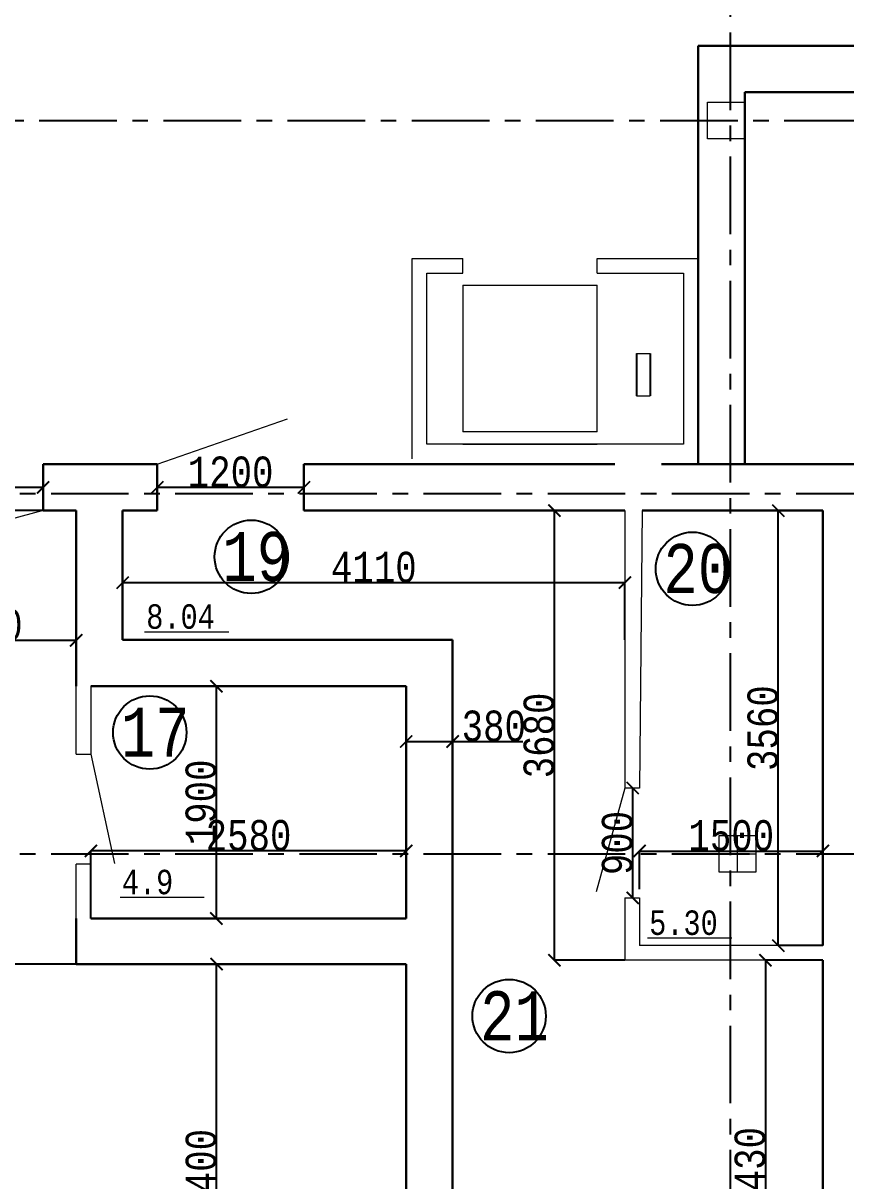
# Model space of a CAD drawing. Header units: millimetres. Extents: x -689206 to 4969298, y -1019800 to 703299.
# Drawn here: x 371284 to 378016, y -82319 to -72845 of the extents above; entities that cross this region are included whole.
import ezdxf

# ---------------------------------------------------------------- set-up
doc = ezdxf.new("R2010")
doc.units = ezdxf.units.MM
doc.linetypes.add('осеваяX2', pattern=[101.6, 63.5, -12.7, 12.7, -12.7])
for name, color, linetype, lineweight in [('ПЕРЕГОРОДКИ', 252, 'Continuous', 9), ('РАЗМЕРЫ', 7, 'Continuous', 9), ('стены', 7, 'Continuous', 20)]:
    doc.layers.add(name, color=color, linetype=linetype, lineweight=lineweight)
doc.layers.add('четотам', color=7, linetype='Continuous')
doc.styles.add('Аннотативный', font='isocteur.ttf', dxfattribs={"width": 0.7, "height": 250})
doc.dimstyles.new('Аннотативный', dxfattribs={"dimscale": 0, "dimtxt": 250, "dimasz": 100, "dimexe": 1.25, "dimexo": 0.625, "dimtad": 1, "dimdec": 0, "dimtxsty": 'Аннотативный', "dimblk": 'ARCHTICK', "dimcen": 2.5, "dimadec": 0, "dimazin": 0, "dimtfac": 1, "dimtdec": 0, "dimtmove": 0, "dimatfit": 3, "dimfxl": 1, "dimarcsym": 0})

# ---------------------------------------------------------------- blocks, each defined once
blk = doc.blocks.new('_ArchTick')
at = {"color": 0, "linetype": 'ByBlock', "const_width": 0.15}
blk.add_lwpolyline([(-0.5, -0.5), (0.5, 0.5)], dxfattribs=at)
blk = doc.blocks.new('*D1107')
at = {"layer": 'Defpoints', "color": 0, "lineweight": 20, "transparency": 16777216}
for p in [(377828.1, -79619.6), (376328.1, -79931.6), (377828.1, -79931.6)]:
    blk.add_point(p, dxfattribs=at)
at = {"layer": 'стены', "color": 0, "lineweight": -2, "transparency": 16777216}
for p, q in [((376328.1, -79931), (376328.1, -79618.3)), ((376328.1, -79619.6), (377828.1, -79619.6)), ((377828.1, -79931), (377828.1, -79618.3))]:
    blk.add_line(p, q, dxfattribs=at)
at = {"layer": 'стены', "color": 0, "lineweight": -2, "transparency": 16777216, "xscale": 100, "yscale": 100, "zscale": 100, "rotation": 180}
blk.add_blockref('_ArchTick', (376328.1, -79619.6), dxfattribs=at)
at = {"layer": 'стены', "color": 0, "lineweight": -2, "transparency": 16777216, "xscale": 100, "yscale": 100, "zscale": 100}
blk.add_blockref('_ArchTick', (377828.1, -79619.6), dxfattribs=at)
at = {"layer": 'стены', "color": 0, "transparency": 16777216, "insert": (377078.1, -79494), "char_height": 250, "attachment_point": 5, "style": 'Аннотативный'}
blk.add_mtext('1500', dxfattribs=at)
blk = doc.blocks.new('*D1108')
at = {"layer": 'Defpoints', "color": 0, "lineweight": 20, "transparency": 16777216}
for p in [(377828.1, -80514), (377357.9, -83944), (377828.1, -83944)]:
    blk.add_point(p, dxfattribs=at)
at = {"layer": 'стены', "color": 0, "lineweight": -2, "transparency": 16777216}
for p, q in [((377827.5, -80514), (377356.6, -80514)), ((377357.9, -80514), (377357.9, -83944)), ((377827.5, -83944), (377356.6, -83944))]:
    blk.add_line(p, q, dxfattribs=at)
at = {"layer": 'стены', "color": 0, "lineweight": -2, "transparency": 16777216, "xscale": 100, "yscale": 100, "zscale": 100}
for p, rotation in [((377357.9, -80514), 90), ((377357.9, -83944), 270)]:
    blk.add_blockref('_ArchTick', p, dxfattribs=dict(at, rotation=rotation))
at = {"layer": 'стены', "color": 0, "transparency": 16777216, "insert": (377232.3, -82229), "char_height": 250, "attachment_point": 5, "rotation": 90, "style": 'Аннотативный'}
blk.add_mtext('3430', dxfattribs=at)
blk = doc.blocks.new('*D1132')
at = {"layer": 'Defpoints', "color": 0, "lineweight": 20, "transparency": 16777216}
for p in [(376268.1, -79104.1), (376271.6, -79104.1), (376268.1, -80004.1)]:
    blk.add_point(p, dxfattribs=at)
at = {"layer": 'стены', "color": 0, "lineweight": -2, "transparency": 16777216}
for p, q in [((376268.7, -79104.1), (376272.9, -79104.1)), ((376271.6, -80004.1), (376271.6, -79104.1)), ((376268.7, -80004.1), (376272.9, -80004.1))]:
    blk.add_line(p, q, dxfattribs=at)
at = {"layer": 'стены', "color": 0, "lineweight": -2, "transparency": 16777216, "xscale": 100, "yscale": 100, "zscale": 100}
for p, rotation in [((376271.6, -79104.1), 90), ((376271.6, -80004.1), 270)]:
    blk.add_blockref('_ArchTick', p, dxfattribs=dict(at, rotation=rotation))
at = {"layer": 'стены', "color": 0, "transparency": 16777216, "insert": (376146, -79554.1), "char_height": 250, "attachment_point": 5, "rotation": 90, "style": 'Аннотативный'}
blk.add_mtext('900', dxfattribs=at)
blk = doc.blocks.new('*D1213')
at = {"layer": 'Defpoints', "color": 0, "linetype": 'ByBlock', "lineweight": 20, "transparency": 16777216}
for p in [(372381.3, -76644), (372381.3, -76644), (373581.3, -76644)]:
    blk.add_point(p, dxfattribs=at)
at = {"layer": 'РАЗМЕРЫ', "color": 0, "linetype": 'ByBlock', "lineweight": -2, "transparency": 16777216}
for p, q in [((372381.3, -76643.3), (372381.3, -76642.7)), ((373581.3, -76644), (372381.3, -76644)), ((373581.3, -76643.3), (373581.3, -76642.7))]:
    blk.add_line(p, q, dxfattribs=at)
at = {"layer": 'РАЗМЕРЫ', "color": 0, "linetype": 'ByBlock', "lineweight": -2, "transparency": 16777216, "xscale": 100, "yscale": 100, "zscale": 100, "rotation": 180}
blk.add_blockref('_ArchTick', (372381.3, -76644), dxfattribs=at)
at = {"layer": 'РАЗМЕРЫ', "color": 0, "linetype": 'ByBlock', "lineweight": -2, "transparency": 16777216, "xscale": 100, "yscale": 100, "zscale": 100}
blk.add_blockref('_ArchTick', (373581.3, -76644), dxfattribs=at)
at = {"layer": 'РАЗМЕРЫ', "color": 0, "linetype": 'ByBlock', "lineweight": 20, "transparency": 16777216, "insert": (372981.3, -76518.3), "char_height": 250, "attachment_point": 5, "style": 'Аннотативный'}
blk.add_mtext('1200', dxfattribs=at)
blk = doc.blocks.new('*D1214')
at = {"layer": 'Defpoints', "color": 0, "linetype": 'ByBlock', "lineweight": 20, "transparency": 16777216}
for p in [(370247.1, -76644), (370247.1, -76644), (371447.1, -76644)]:
    blk.add_point(p, dxfattribs=at)
at = {"layer": 'РАЗМЕРЫ', "color": 0, "linetype": 'ByBlock', "lineweight": -2, "transparency": 16777216}
for p, q in [((370247.1, -76643.3), (370247.1, -76642.7)), ((371447.1, -76644), (370247.1, -76644)), ((371447.1, -76643.3), (371447.1, -76642.7))]:
    blk.add_line(p, q, dxfattribs=at)
at = {"layer": 'РАЗМЕРЫ', "color": 0, "linetype": 'ByBlock', "lineweight": -2, "transparency": 16777216, "xscale": 100, "yscale": 100, "zscale": 100, "rotation": 180}
blk.add_blockref('_ArchTick', (370247.1, -76644), dxfattribs=at)
at = {"layer": 'РАЗМЕРЫ', "color": 0, "linetype": 'ByBlock', "lineweight": -2, "transparency": 16777216, "xscale": 100, "yscale": 100, "zscale": 100}
blk.add_blockref('_ArchTick', (371447.1, -76644), dxfattribs=at)
at = {"layer": 'РАЗМЕРЫ', "color": 0, "linetype": 'ByBlock', "lineweight": 20, "transparency": 16777216, "insert": (370847.1, -76518.3), "char_height": 250, "attachment_point": 5, "style": 'Аннотативный'}
blk.add_mtext('1200', dxfattribs=at)
blk = doc.blocks.new('*D1216')
at = {"layer": 'Defpoints', "color": 0, "linetype": 'ByBlock', "lineweight": 20, "transparency": 16777216}
for p in [(374798.1, -78723), (374418.1, -80171.7), (374798.1, -80171.7)]:
    blk.add_point(p, dxfattribs=at)
at = {"layer": 'РАЗМЕРЫ', "color": 0, "linetype": 'ByBlock', "lineweight": -2, "transparency": 16777216}
for p, q in [((374418.1, -80171.1), (374418.1, -78721.8)), ((374418.1, -78723), (374798.1, -78723)), ((374798.1, -80171.1), (374798.1, -78721.8)), ((374798.1, -78723), (375371.8, -78723))]:
    blk.add_line(p, q, dxfattribs=at)
at = {"layer": 'РАЗМЕРЫ', "color": 0, "linetype": 'ByBlock', "lineweight": -2, "transparency": 16777216, "xscale": 100, "yscale": 100, "zscale": 100, "rotation": 180}
blk.add_blockref('_ArchTick', (374418.1, -78723), dxfattribs=at)
at = {"layer": 'РАЗМЕРЫ', "color": 0, "linetype": 'ByBlock', "lineweight": -2, "transparency": 16777216, "xscale": 100, "yscale": 100, "zscale": 100}
blk.add_blockref('_ArchTick', (374798.1, -78723), dxfattribs=at)
at = {"layer": 'РАЗМЕРЫ', "color": 0, "linetype": 'ByBlock', "lineweight": 30, "transparency": 16777216, "insert": (375135, -78597.4), "char_height": 250, "attachment_point": 5, "style": 'Аннотативный'}
blk.add_mtext('380', dxfattribs=at)
blk = doc.blocks.new('*D1239')
at = {"layer": 'Defpoints', "color": 0, "linetype": 'ByBlock', "lineweight": 20, "transparency": 16777216}
for p in [(372866.4, -80545.4), (374418.1, -80545.4), (374418.1, -83944)]:
    blk.add_point(p, dxfattribs=at)
at = {"layer": 'РАЗМЕРЫ', "color": 0, "linetype": 'ByBlock', "lineweight": -2, "transparency": 16777216}
for p, q in [((374417.5, -80545.4), (372865.2, -80545.4)), ((372866.4, -83944), (372866.4, -80545.4)), ((374417.5, -83944), (372865.2, -83944))]:
    blk.add_line(p, q, dxfattribs=at)
at = {"layer": 'РАЗМЕРЫ', "color": 0, "linetype": 'ByBlock', "lineweight": -2, "transparency": 16777216, "xscale": 100, "yscale": 100, "zscale": 100}
for p, rotation in [((372866.4, -80545.4), 90), ((372866.4, -83944), 270)]:
    blk.add_blockref('_ArchTick', p, dxfattribs=dict(at, rotation=rotation))
at = {"layer": 'РАЗМЕРЫ', "color": 0, "linetype": 'ByBlock', "lineweight": 20, "transparency": 16777216, "insert": (372740.8, -82244.7), "char_height": 250, "attachment_point": 5, "rotation": 90, "style": 'Аннотативный'}
blk.add_mtext('3400', dxfattribs=at)
blk = doc.blocks.new('*D1240')
at = {"layer": 'Defpoints', "color": 0, "linetype": 'ByBlock', "lineweight": 20, "transparency": 16777216}
for p in [(372865.2, -78271.5), (374418.1, -78271.5), (374418.1, -80171.7)]:
    blk.add_point(p, dxfattribs=at)
at = {"layer": 'РАЗМЕРЫ', "color": 0, "linetype": 'ByBlock', "lineweight": -2, "transparency": 16777216}
for p, q in [((374417.5, -78271.5), (372863.9, -78271.5)), ((372865.2, -80171.7), (372865.2, -78271.5)), ((374417.5, -80171.7), (372863.9, -80171.7))]:
    blk.add_line(p, q, dxfattribs=at)
at = {"layer": 'РАЗМЕРЫ', "color": 0, "linetype": 'ByBlock', "lineweight": -2, "transparency": 16777216, "xscale": 100, "yscale": 100, "zscale": 100}
for p, rotation in [((372865.2, -78271.5), 90), ((372865.2, -80171.7), 270)]:
    blk.add_blockref('_ArchTick', p, dxfattribs=dict(at, rotation=rotation))
at = {"layer": 'РАЗМЕРЫ', "color": 0, "linetype": 'ByBlock', "lineweight": 20, "transparency": 16777216, "insert": (372739.6, -79221.6), "char_height": 250, "attachment_point": 5, "rotation": 90, "style": 'Аннотативный'}
blk.add_mtext('1900', dxfattribs=at)
blk = doc.blocks.new('*D1241')
at = {"layer": 'Defpoints', "color": 0, "linetype": 'ByBlock', "lineweight": 20, "transparency": 16777216}
for p in [(371838.1, -79618.3), (371838.1, -80171.7), (374418.1, -80171.7)]:
    blk.add_point(p, dxfattribs=at)
at = {"layer": 'РАЗМЕРЫ', "color": 0, "linetype": 'ByBlock', "lineweight": -2, "transparency": 16777216}
for p, q in [((371838.1, -80171.1), (371838.1, -79617.1)), ((374418.1, -79618.3), (371838.1, -79618.3)), ((374418.1, -80171.1), (374418.1, -79617.1))]:
    blk.add_line(p, q, dxfattribs=at)
at = {"layer": 'РАЗМЕРЫ', "color": 0, "linetype": 'ByBlock', "lineweight": -2, "transparency": 16777216, "xscale": 100, "yscale": 100, "zscale": 100, "rotation": 180}
blk.add_blockref('_ArchTick', (371838.1, -79618.3), dxfattribs=at)
at = {"layer": 'РАЗМЕРЫ', "color": 0, "linetype": 'ByBlock', "lineweight": -2, "transparency": 16777216, "xscale": 100, "yscale": 100, "zscale": 100}
blk.add_blockref('_ArchTick', (374418.1, -79618.3), dxfattribs=at)
at = {"layer": 'РАЗМЕРЫ', "color": 0, "linetype": 'ByBlock', "lineweight": 20, "transparency": 16777216, "insert": (373128.1, -79492.7), "char_height": 250, "attachment_point": 5, "style": 'Аннотативный'}
blk.add_mtext('2580', dxfattribs=at)
blk = doc.blocks.new('*D1242')
at = {"layer": 'Defpoints', "color": 0, "linetype": 'ByBlock', "lineweight": 20, "transparency": 16777216}
for p in [(370139.1, -77895.9), (370139.1, -77895.9), (371718.1, -77895.9)]:
    blk.add_point(p, dxfattribs=at)
at = {"layer": 'РАЗМЕРЫ', "color": 0, "linetype": 'ByBlock', "lineweight": -2, "transparency": 16777216}
for p, q in [((370139.1, -77895.3), (370139.1, -77894.7)), ((371718.1, -77895.9), (370139.1, -77895.9)), ((371718.1, -77895.3), (371718.1, -77894.7))]:
    blk.add_line(p, q, dxfattribs=at)
at = {"layer": 'РАЗМЕРЫ', "color": 0, "linetype": 'ByBlock', "lineweight": -2, "transparency": 16777216, "xscale": 100, "yscale": 100, "zscale": 100, "rotation": 180}
blk.add_blockref('_ArchTick', (370139.1, -77895.9), dxfattribs=at)
at = {"layer": 'РАЗМЕРЫ', "color": 0, "linetype": 'ByBlock', "lineweight": -2, "transparency": 16777216, "xscale": 100, "yscale": 100, "zscale": 100}
blk.add_blockref('_ArchTick', (371718.1, -77895.9), dxfattribs=at)
at = {"layer": 'РАЗМЕРЫ', "color": 0, "linetype": 'ByBlock', "lineweight": 20, "transparency": 16777216, "insert": (370928.6, -77770.3), "char_height": 250, "attachment_point": 5, "style": 'Аннотативный'}
blk.add_mtext('1580', dxfattribs=at)
blk = doc.blocks.new('*D1244')
at = {"layer": 'Defpoints', "color": 0, "linetype": 'ByBlock', "lineweight": 20, "transparency": 16777216}
for p in [(377463, -76834), (377828.1, -76834), (377828.1, -80394)]:
    blk.add_point(p, dxfattribs=at)
at = {"layer": 'РАЗМЕРЫ', "color": 0, "linetype": 'ByBlock', "lineweight": -2, "transparency": 16777216}
for p, q in [((377827.5, -76834), (377461.7, -76834)), ((377463, -80394), (377463, -76834)), ((377827.5, -80394), (377461.7, -80394))]:
    blk.add_line(p, q, dxfattribs=at)
at = {"layer": 'РАЗМЕРЫ', "color": 0, "linetype": 'ByBlock', "lineweight": -2, "transparency": 16777216, "xscale": 100, "yscale": 100, "zscale": 100}
for p, rotation in [((377463, -76834), 90), ((377463, -80394), 270)]:
    blk.add_blockref('_ArchTick', p, dxfattribs=dict(at, rotation=rotation))
at = {"layer": 'РАЗМЕРЫ', "color": 0, "linetype": 'ByBlock', "lineweight": 20, "transparency": 16777216, "insert": (377337.3, -78614), "char_height": 250, "attachment_point": 5, "rotation": 90, "style": 'Аннотативный'}
blk.add_mtext('3560', dxfattribs=at)
blk = doc.blocks.new('*D1361')
at = {"layer": 'Defpoints', "color": 0, "linetype": 'ByBlock', "lineweight": 20, "transparency": 16777216}
for p in [(375631.2, -76834), (376208.1, -76834), (376208.1, -80514)]:
    blk.add_point(p, dxfattribs=at)
at = {"layer": 'РАЗМЕРЫ', "color": 0, "linetype": 'ByBlock', "lineweight": -2, "transparency": 16777216}
for p, q in [((376207.5, -76834), (375630, -76834)), ((375631.2, -80514), (375631.2, -76834)), ((376207.5, -80514), (375630, -80514))]:
    blk.add_line(p, q, dxfattribs=at)
at = {"layer": 'РАЗМЕРЫ', "color": 0, "linetype": 'ByBlock', "lineweight": -2, "transparency": 16777216, "xscale": 100, "yscale": 100, "zscale": 100}
for p, rotation in [((375631.2, -76834), 90), ((375631.2, -80514), 270)]:
    blk.add_blockref('_ArchTick', p, dxfattribs=dict(at, rotation=rotation))
at = {"layer": 'РАЗМЕРЫ', "color": 0, "linetype": 'ByBlock', "lineweight": 20, "transparency": 16777216, "insert": (375505.6, -78674), "char_height": 250, "attachment_point": 5, "rotation": 90, "style": 'Аннотативный'}
blk.add_mtext('3680', dxfattribs=at)
blk = doc.blocks.new('*D1362')
at = {"layer": 'Defpoints', "color": 0, "linetype": 'ByBlock', "lineweight": 20, "transparency": 16777216}
for p in [(376208.1, -77423.4), (372098.1, -77891.5), (376208.1, -77891.5)]:
    blk.add_point(p, dxfattribs=at)
at = {"layer": 'РАЗМЕРЫ', "color": 0, "linetype": 'ByBlock', "lineweight": -2, "transparency": 16777216}
for p, q in [((372098.1, -77890.9), (372098.1, -77422.1)), ((372098.1, -77423.4), (376208.1, -77423.4)), ((376208.1, -77890.9), (376208.1, -77422.1))]:
    blk.add_line(p, q, dxfattribs=at)
at = {"layer": 'РАЗМЕРЫ', "color": 0, "linetype": 'ByBlock', "lineweight": -2, "transparency": 16777216, "xscale": 100, "yscale": 100, "zscale": 100, "rotation": 180}
blk.add_blockref('_ArchTick', (372098.1, -77423.4), dxfattribs=at)
at = {"layer": 'РАЗМЕРЫ', "color": 0, "linetype": 'ByBlock', "lineweight": -2, "transparency": 16777216, "xscale": 100, "yscale": 100, "zscale": 100}
blk.add_blockref('_ArchTick', (376208.1, -77423.4), dxfattribs=at)
at = {"layer": 'РАЗМЕРЫ', "color": 0, "linetype": 'ByBlock', "lineweight": 20, "transparency": 16777216, "insert": (374153.1, -77297.7), "char_height": 250, "attachment_point": 5, "style": 'Аннотативный'}
blk.add_mtext('4110', dxfattribs=at)
blk = doc.blocks.new('*D1365')
at = {"layer": 'Defpoints', "color": 0, "linetype": 'ByBlock', "lineweight": 20, "transparency": 16777216}
for p in [(371128, -76834), (371718.1, -76834), (371718.1, -80545.4)]:
    blk.add_point(p, dxfattribs=at)
at = {"layer": 'РАЗМЕРЫ', "color": 0, "linetype": 'ByBlock', "lineweight": -2, "transparency": 16777216}
for p, q in [((371717.5, -76834), (371126.8, -76834)), ((371128, -80545.4), (371128, -76834)), ((371717.5, -80545.4), (371126.8, -80545.4))]:
    blk.add_line(p, q, dxfattribs=at)
at = {"layer": 'РАЗМЕРЫ', "color": 0, "linetype": 'ByBlock', "lineweight": -2, "transparency": 16777216, "xscale": 100, "yscale": 100, "zscale": 100}
for p, rotation in [((371128, -76834), 90), ((371128, -80545.4), 270)]:
    blk.add_blockref('_ArchTick', p, dxfattribs=dict(at, rotation=rotation))
at = {"layer": 'РАЗМЕРЫ', "color": 0, "linetype": 'ByBlock', "lineweight": 20, "transparency": 16777216, "insert": (371002.4, -78689.7), "char_height": 250, "attachment_point": 5, "rotation": 90, "style": 'Аннотативный'}
blk.add_mtext('3710', dxfattribs=at)

msp = doc.modelspace()

# ---------------------------------------------------------------- linework, layer by layer
at = {"layer": 'ПЕРЕГОРОДКИ', "linetype": 'ByBlock', "lineweight": 20}
for p, q in [((371718.1, -78827.5), (371838.8, -78827.6)), ((371838.1, -79727.6), (371718.1, -79727.5))]:
    msp.add_line(p, q, dxfattribs=at)
at = {"layer": 'РАЗМЕРЫ', "linetype": 'ByBlock', "lineweight": 30}
for p, q in [((382887.8, -73030), (376807.8, -73030)), ((376807.8, -76454), (376807.8, -73030)), ((376807.8, -73030), (382887.8, -73030)), ((382887.8, -73410), (377187.8, -73410)), ((377187.8, -76454), (377187.8, -73410)), ((371447.1, -76454), (372381.3, -76454)), ((371447.1, -76454), (371447.1, -76834)), ((372381.3, -76834), (372381.3, -76454)), ((373581.3, -76454), (376126.5, -76454)), ((373581.3, -76454), (374374.7, -76454)), ((373581.3, -76454), (373581.3, -76834)), ((376506.5, -76454), (376951, -76454)), ((376951, -76454), (382887.8, -76454)), ((371718.1, -76834), (371447.1, -76834)), ((371718.1, -78271.5), (371718.1, -76834)), ((372381.3, -76834), (372098.1, -76834)), ((372098.1, -77891.5), (372098.1, -76834)), ((376126.5, -76834), (373581.3, -76834)), ((376208.1, -76834), (376126.5, -76834)), ((376571, -76834), (376348.8, -76834)), ((377828.1, -76834), (376571, -76834)), ((372098.1, -77891.5), (374798.1, -77891.5)), ((374418.1, -77894), (374418.1, -77891.5)), ((374798.1, -77891.5), (374798.1, -77894)), ((371838.1, -78271.5), (374418.1, -78271.5)), ((371718.1, -80545.4), (371718.1, -80171.7)), ((374418.1, -80171.7), (371838.1, -80171.7)), ((374418.1, -80545.4), (371718.1, -80545.4))]:
    msp.add_line(p, q, dxfattribs=at)
at = {"layer": 'РАЗМЕРЫ'}
for p, q in [((374467.8, -74770), (374880.9, -74770)), ((374880.9, -74890), (374880.9, -74770)), ((375980.9, -74770), (376807.8, -74770)), ((375980.9, -74890), (375980.9, -74770)), ((374587.8, -76290), (374587.8, -74890)), ((374587.8, -74890), (374880.9, -74890)), ((375980.9, -74890), (376687.8, -74890)), ((376687.8, -74890), (376687.8, -76290)), ((374880.9, -74989.8), (374880.9, -76190)), ((374880.9, -74989.8), (375980.9, -74989.8)), ((375980.9, -76190), (375980.9, -74989.8)), ((376303.7, -75547.4), (376413.7, -75547.4)), ((376303.7, -75893.6), (376413.7, -75893.6)), ((375980.9, -76190), (374880.9, -76190)), ((376687.8, -76290), (374587.8, -76290)), ((374880.9, -76290), (375980.9, -76290)), ((372277, -77824.9), (372966.2, -77824.9)), ((372077, -79997.3), (372766.3, -79997.3)), ((376392.1, -80330.3), (377081.4, -80330.3))]:
    msp.add_line(p, q, dxfattribs=at)
at = {"layer": 'РАЗМЕРЫ', "linetype": 'ByBlock', "lineweight": 20}
for p, q in [((374467.8, -76410), (374467.8, -74770)), ((372381.3, -76454), (373448.2, -76083.6)), ((371447.1, -76834), (370375.9, -77117.2)), ((371718.1, -78827.5), (371718.1, -78271.5)), ((371838.1, -78271.5), (371838.1, -78827.6)), ((371838.8, -78827.6), (372032.6, -79721.3)), ((371718.1, -80171.7), (371718.1, -79727.5)), ((371838.1, -80171.7), (371838.1, -79727.5))]:
    msp.add_line(p, q, dxfattribs=at)
at = {"layer": 'стены', "linetype": 'осеваяX2', "lineweight": 25, "ltscale": 10}
for p, q in [((377069.4, -55649.3), (377069.4, -93017.3)), ((353128, -73642), (419278, -73642)), ((347128, -76694), (419278, -76694)), ((347128, -79642), (419278, -79642))]:
    msp.add_line(p, q, dxfattribs=at)
at = {"layer": 'стены', "lineweight": 25}
for p, q in [((376303.7, -75547.4), (376303.7, -75893.6)), ((376413.7, -75547.4), (376413.7, -75893.6))]:
    msp.add_line(p, q, dxfattribs=at)
at = {"layer": 'стены'}
for p, q in [((376208.1, -76834), (376208.1, -79104.1)), ((376348.8, -76834), (376328.1, -79104.1)), ((376208.1, -79104.1), (375971.9, -79954)), ((376328.1, -79104.1), (376208.1, -79104.1)), ((377128, -79792), (377128, -79492)), ((376978, -79642), (377278, -79642)), ((376208.1, -80004.1), (376208.1, -80514)), ((376208.1, -80004.1), (376208.1, -80391.2)), ((376208.1, -80004.1), (376328.1, -80004.1)), ((376328.1, -80004.1), (376328.1, -80394)), ((377828.1, -80081.9), (377828.1, -80074)), ((377828.1, -80394), (376328.1, -80394)), ((377828.1, -80514), (376208.1, -80514))]:
    msp.add_line(p, q, dxfattribs=at)
at = {"layer": 'стены', "lineweight": 30}
for p, q in [((377828.1, -76834), (377828.1, -80394)), ((374798.1, -83944), (374798.1, -77894)), ((377828.1, -80394), (377828.1, -77894)), ((374418.1, -80171.7), (374418.1, -78271.5)), ((377828.1, -83944), (377828.1, -80514)), ((374418.1, -83944), (374418.1, -80545.4))]:
    msp.add_line(p, q, dxfattribs=at)
at = {"layer": 'стены'}
for points in [[(376883.1, -73492.8), (377183.1, -73492.8), (377183.1, -73792.8), (376883.1, -73792.8)], [(376978, -79492), (377278, -79492), (377278, -79792), (376978, -79792)]]:
    msp.add_lwpolyline(points, close=True, dxfattribs=at)
at = {"layer": 'четотам'}
for centre in [(373150.4, -77211.8), (376760, -77310), (372320, -78650), (375260, -80970)]:
    msp.add_circle(centre, 300, dxfattribs=at)

# ---------------------------------------------------------------- texts
at = {"layer": 'РАЗМЕРЫ', "lineweight": 20, "ltscale": 150, "char_height": 401.1, "width": 1460, "attachment_point": 1, "style": 'Аннотативный'}
for s, insert in [('19', (372913.1, -77008.7)), ('20', (376522.8, -77107)), ('17', (372082.8, -78447)), ('21', (375022.8, -80767))]:
    msp.add_mtext(s, dxfattribs=dict(at, insert=insert))
at = {"layer": 'РАЗМЕРЫ', "char_height": 200, "width": 656.117, "attachment_point": 1, "style": 'Аннотативный'}
for s, insert in [('8.04', (372291.1, -77600.8)), ('4.9', (372091.1, -79773.2)), ('5.30', (376406.3, -80106.2))]:
    msp.add_mtext(s, dxfattribs=dict(at, insert=insert))

# ---------------------------------------------------------------- dimensions: what is measured, and where the dimension line sits
at = {"layer": 'РАЗМЕРЫ', "linetype": 'ByBlock', "lineweight": 20}
for p1, p2, picture, middle in [((371447.1, -76644), (370247.1, -76644), '*D1214', (370847.1, -76518.3)), ((373581.3, -76644), (372381.3, -76644), '*D1213', (372981.3, -76518.3))]:
    dim = msp.add_aligned_dim(p1=p1, p2=p2, distance=0, dimstyle='Аннотативный', dxfattribs=at)
    dim.commit()
    dim.dimension.update_dxf_attribs({"geometry": picture, "text_midpoint": middle})
for base, p1, p2, text, picture, middle in [((371128, -76834), (371718.1, -80545.4), (371718.1, -76834), '3710', '*D1365', (371002.4, -78689.7)), ((372866.4, -80545.4), (374418.1, -83944), (374418.1, -80545.4), '3400', '*D1239', (372740.8, -82244.7))]:
    dim = msp.add_linear_dim(base=base, p1=p1, p2=p2, angle=90, text=text, dimstyle='Аннотативный', dxfattribs=at)
    dim.commit()
    dim.dimension.update_dxf_attribs({"geometry": picture, "text_midpoint": middle})
for base, p1, p2, picture, middle in [((375631.2, -76834), (376208.1, -80514), (376208.1, -76834), '*D1361', (375505.6, -78674)), ((377463, -76834), (377828.1, -80394), (377828.1, -76834), '*D1244', (377337.3, -78614)), ((372865.2, -78271.5), (374418.1, -80171.7), (374418.1, -78271.5), '*D1240', (372739.6, -79221.6))]:
    dim = msp.add_linear_dim(base=base, p1=p1, p2=p2, angle=90, dimstyle='Аннотативный', dxfattribs=at)
    dim.commit()
    dim.dimension.update_dxf_attribs({"geometry": picture, "text_midpoint": middle})
for base, p1, p2, picture, middle in [((376208.1, -77423.4), (372098.1, -77891.5), (376208.1, -77891.5), '*D1362', (374153.1, -77297.7)), ((371838.1, -79618.3), (374418.1, -80171.7), (371838.1, -80171.7), '*D1241', (373128.1, -79492.7))]:
    dim = msp.add_linear_dim(base=base, p1=p1, p2=p2, dimstyle='Аннотативный', dxfattribs=at)
    dim.commit()
    dim.dimension.update_dxf_attribs({"geometry": picture, "text_midpoint": middle})
dim = msp.add_linear_dim(base=(370139.1, -77895.9), p1=(371718.1, -77895.9), p2=(370139.1, -77895.9), text='1580', dimstyle='Аннотативный', dxfattribs=at)
dim.commit()
dim.dimension.update_dxf_attribs({"geometry": '*D1242', "text_midpoint": (370928.6, -77770.3)})
at = {"layer": 'РАЗМЕРЫ', "linetype": 'ByBlock', "lineweight": 30}
dim = msp.add_aligned_dim(p1=(374418.1, -80171.7), p2=(374798.1, -80171.7), distance=1448.7, dimstyle='Аннотативный', dxfattribs=at)
dim.commit()
dim.dimension.update_dxf_attribs({"geometry": '*D1216', "text_midpoint": (375135, -78597.4)})
at = {"layer": 'стены'}
for p1, p2, distance, picture, middle in [((376268.1, -80004.1), (376268.1, -79104.1), -3.6, '*D1132', (376146, -79554.1)), ((376328.1, -79931.6), (377828.1, -79931.6), 312, '*D1107', (377078.1, -79494)), ((377828.1, -80514), (377828.1, -83944), -470.2, '*D1108', (377232.3, -82229))]:
    dim = msp.add_aligned_dim(p1=p1, p2=p2, distance=distance, dimstyle='Аннотативный', dxfattribs=at)
    dim.commit()
    dim.dimension.update_dxf_attribs({"geometry": picture, "text_midpoint": middle})

doc.saveas('drawing.dxf')
